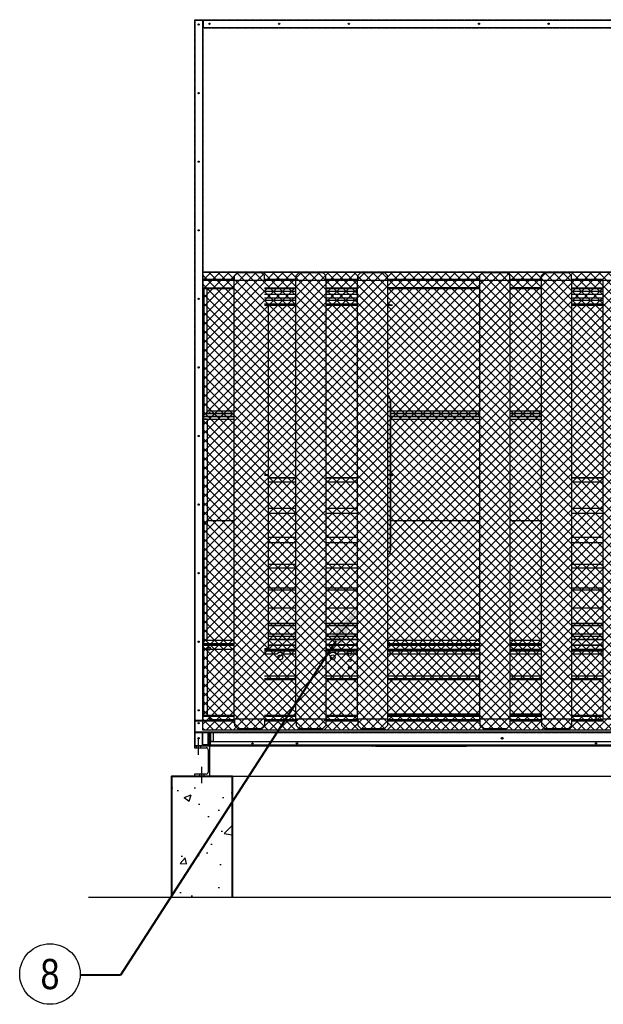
# Model space of a CAD drawing. Header units: millimetres. Extents: x -662642 to 33419, y -141169 to 23423.
# Drawn here: x 20866 to 23757, y 7827 to 12709 of the extents above; entities that cross this region are included whole.
import ezdxf
from ezdxf import colors
from ezdxf.entities.mleader import LeaderData, LeaderLine
from ezdxf.enums import TextEntityAlignment as Align
from ezdxf.math import Vec2, Vec3

# ---------------------------------------------------------------- set-up
doc = ezdxf.new("R2010")
doc.units = ezdxf.units.MM
for name, pattern in [('CENTER', [2, 1.25, -0.25, 0.25, -0.25]), ('CENTERX2', [4, 2.5, -0.5, 0.5, -0.5]), ('HIDDEN', [0.375, 0.25, -0.125]), ('HIDDENX2', [0.75, 0.5, -0.25])]:
    doc.linetypes.add(name, pattern=pattern)
for name, color, linetype in [('center', 1, 'CENTER'), ('HIDD', 2, 'HIDDENX2'), ('냉각탑_dim', 1, 'Continuous'), ('냉각탑_text', 3, 'Continuous'), ('냉각탑_기초', 23, 'Continuous')]:
    doc.layers.add(name, color=color, linetype=linetype)
doc.styles.get("Standard").update_dxf_attribs({"font": 'arial.ttf'})

# ---------------------------------------------------------------- blocks, each defined once
blk = doc.blocks.new('2')
at = {"lineweight": 20}
h = blk.add_hatch(dxfattribs=at)
h.set_pattern_fill('ANSI37', scale=10)
h.set_pattern_definition([(45, (-1559951.15, -423889.372), (-22.4506403, 22.4506403), []), (135, (-1559951.15, -423889.372), (-22.4506403, -22.4506403), [])])
h.paths.add_polyline_path([(25889.4, 9186.5), (25889.4, 11456.5), (21773.4, 11456.5), (21773.4, 9186.5)])
at = {"color": 7, "lineweight": 20}
for p, q in [((21733.4, 12706.8), (21733.4, 9262.2)), ((21928.9, 11415.1), (21775.1, 11415.1)), ((21775.1, 11379.9), (21928.9, 11379.9)), ((21929.9, 11420.5), (21775.4, 11420.5)), ((21775.4, 11376.5), (21928.9, 11376.5)), ((21775.4, 9263.9), (21775.4, 11376.5)), ((21929.9, 11418.5), (21776.8, 11418.5)), ((22235.4, 11420.5), (22077.9, 11420.5)), ((22235.4, 11418.5), (22077.9, 11418.5)), ((22234.4, 11415.1), (22078.9, 11415.1)), ((22078.9, 11379.9), (22234.4, 11379.9)), ((22078.9, 11376.5), (22234.4, 11376.5)), ((22540.9, 11420.5), (22383.4, 11420.5)), ((22540.9, 11418.5), (22383.4, 11418.5)), ((22539.9, 11415.1), (22384.4, 11415.1)), ((22384.4, 11379.9), (22539.9, 11379.9)), ((22384.4, 11376.5), (22539.9, 11376.5)), ((23146.4, 11420.5), (22688.9, 11420.5)), ((23145.4, 11415.1), (22689.9, 11415.1)), ((22689.9, 11379.9), (23145.4, 11379.9)), ((22689.9, 11376.5), (23145.4, 11376.5)), ((23451.9, 11420.5), (23294.4, 11420.5)), ((23450.9, 11415.1), (23295.4, 11415.1)), ((23295.4, 11379.9), (23450.9, 11379.9)), ((23295.4, 11376.5), (23450.9, 11376.5)), ((23757.4, 11420.5), (23599.9, 11420.5)), ((23756.4, 11415.1), (23600.9, 11415.1)), ((23600.9, 11379.9), (23756.4, 11379.9)), ((23600.9, 11376.5), (23756.4, 11376.5)), ((21731.4, 10958.2), (21731.4, 9262.2)), ((22078.9, 9585.1), (22234.4, 9585.1)), ((22078.9, 9579.9), (22234.4, 9579.9)), ((22384.4, 9585.1), (22539.9, 9585.1)), ((22384.4, 9579.9), (22539.9, 9579.9)), ((22689.9, 9585.1), (23145.4, 9585.1)), ((22689.9, 9579.9), (23145.4, 9579.9)), ((23295.4, 9585.1), (23450.9, 9585.1)), ((23295.4, 9579.9), (23450.9, 9579.9)), ((23600.9, 9585.1), (23756.4, 9585.1)), ((23600.9, 9579.9), (23756.4, 9579.9)), ((22513.7, 9565.1), (22539.9, 9565.1)), ((22689.9, 9565.1), (23145.4, 9565.1)), ((23295.4, 9565.1), (23450.9, 9565.1)), ((23600.9, 9565.1), (23756.4, 9565.1)), ((22078.9, 9455.1), (22234.4, 9455.1)), ((22234.4, 9440.3), (22078.9, 9440.3)), ((22234.4, 9435.1), (22078.9, 9435.1)), ((22384.4, 9455.1), (22539.9, 9455.1)), ((22539.9, 9440.3), (22384.4, 9440.3)), ((22539.9, 9435.1), (22384.4, 9435.1)), ((22689.9, 9455.1), (23145.4, 9455.1)), ((23145.4, 9440.3), (22689.9, 9440.3)), ((23145.4, 9435.1), (22689.9, 9435.1)), ((23295.4, 9455.1), (23450.9, 9455.1)), ((23450.9, 9440.3), (23295.4, 9440.3)), ((23450.9, 9435.1), (23295.4, 9435.1)), ((23600.9, 9455.1), (23756.4, 9455.1)), ((23756.4, 9440.3), (23600.9, 9440.3)), ((23756.4, 9435.1), (23600.9, 9435.1)), ((21778.4, 9260.1), (21928.9, 9260.1)), ((21799.2, 9258.5), (21928.9, 9258.5)), ((21928.9, 9253.3), (21809, 9253.3)), ((21809, 9238.5), (21929.9, 9238.5)), ((22077.9, 9238.5), (22235.4, 9238.5)), ((22078.9, 9260.1), (22234.4, 9260.1)), ((22078.9, 9258.5), (22234.4, 9258.5)), ((22234.4, 9258.5), (22078.9, 9258.5)), ((22234.4, 9253.3), (22078.9, 9253.3)), ((22383.4, 9238.5), (22540.9, 9238.5)), ((22384.4, 9260.1), (22539.9, 9260.1)), ((22384.4, 9258.5), (22539.9, 9258.5)), ((22539.9, 9258.5), (22384.4, 9258.5)), ((22539.9, 9253.3), (22384.4, 9253.3)), ((22688.9, 9238.5), (23146.4, 9238.5)), ((22689.9, 9260.1), (23145.4, 9260.1)), ((22689.9, 9258.5), (23145.4, 9258.5)), ((23145.4, 9258.5), (22689.9, 9258.5)), ((23145.4, 9253.3), (22689.9, 9253.3)), ((23294.4, 9238.5), (23451.9, 9238.5)), ((23295.4, 9260.1), (23450.9, 9260.1)), ((23295.4, 9258.5), (23450.9, 9258.5)), ((23450.9, 9258.5), (23295.4, 9258.5)), ((23450.9, 9253.3), (23295.4, 9253.3)), ((23599.9, 9238.5), (23757.4, 9238.5)), ((23600.9, 9260.1), (23756.4, 9260.1)), ((23756.4, 9258.5), (23600.9, 9258.5)), ((23756.4, 9253.3), (23600.9, 9253.3)), ((25853.8, 9128.5), (21809, 9128.5)), ((21809, 9113.7), (25853.8, 9113.7)), ((21809, 9108.5), (25853.8, 9108.5))]:
    blk.add_line(p, q, dxfattribs=at)
at = {"lineweight": 20}
for p, q in [((21773.4, 11456.5), (25889.4, 11456.5)), ((21773.4, 9186.5), (21773.4, 11456.5)), ((21929.9, 11440.5), (21944.9, 11455.5)), ((21929.9, 11415.5), (21929.9, 11440.5)), ((21944.9, 11455.5), (22062.9, 11455.5)), ((22077.9, 11440.5), (22062.9, 11455.5)), ((22077.9, 11415.5), (22077.9, 11440.5)), ((22235.4, 11440.5), (22250.4, 11455.5)), ((22235.4, 11415.5), (22235.4, 11440.5)), ((22250.4, 11455.5), (22368.4, 11455.5)), ((22383.4, 11440.5), (22368.4, 11455.5)), ((22383.4, 11415.5), (22383.4, 11440.5)), ((22540.9, 11440.5), (22555.9, 11455.5)), ((22540.9, 11415.5), (22540.9, 11440.5)), ((22555.9, 11455.5), (22673.9, 11455.5)), ((22688.9, 11440.5), (22673.9, 11455.5)), ((22688.9, 11415.5), (22688.9, 11440.5)), ((23146.4, 11440.5), (23161.4, 11455.5)), ((23146.4, 11415.5), (23146.4, 11440.5)), ((23161.4, 11455.5), (23279.4, 11455.5)), ((23294.4, 11440.5), (23279.4, 11455.5)), ((23294.4, 11415.5), (23294.4, 11440.5)), ((23451.9, 11440.5), (23466.9, 11455.5)), ((23451.9, 11415.5), (23451.9, 11440.5)), ((23466.9, 11455.5), (23584.9, 11455.5)), ((23599.9, 11440.5), (23584.9, 11455.5)), ((23599.9, 11415.5), (23599.9, 11440.5)), ((21928.9, 9242.5), (21928.9, 11415.5)), ((22078.9, 11415.5), (21928.9, 11415.5)), ((22234.4, 9242.5), (22234.4, 11415.5)), ((22384.4, 11415.5), (22234.4, 11415.5)), ((22384.4, 9242.5), (22384.4, 11415.5)), ((22539.9, 9242.5), (22539.9, 11415.5)), ((22689.9, 11415.5), (22539.9, 11415.5)), ((22689.9, 9242.5), (22689.9, 11415.5)), ((23145.4, 9242.5), (23145.4, 11415.5)), ((23295.4, 11415.5), (23145.4, 11415.5)), ((23295.4, 9242.5), (23295.4, 11415.5)), ((23450.9, 9242.5), (23450.9, 11415.5)), ((23600.9, 11415.5), (23450.9, 11415.5)), ((23600.9, 9242.5), (23600.9, 11415.5)), ((23756.4, 9242.5), (23756.4, 11415.5)), ((23906.4, 11415.5), (23756.4, 11415.5)), ((21731.4, 9257.4), (21731.4, 9108.5)), ((21928.9, 9242.5), (22078.9, 9242.5)), ((21929.9, 9242.5), (21929.9, 9209.5)), ((22077.9, 9242.5), (22077.9, 9209.5)), ((22234.4, 9242.5), (22384.4, 9242.5)), ((22235.4, 9242.5), (22235.4, 9209.5)), ((22383.4, 9242.5), (22383.4, 9209.5)), ((22539.9, 9242.5), (22689.9, 9242.5)), ((22540.9, 9242.5), (22540.9, 9209.5)), ((22688.9, 9242.5), (22688.9, 9209.5)), ((23145.4, 9242.5), (23295.4, 9242.5)), ((23146.4, 9242.5), (23146.4, 9209.5)), ((23294.4, 9242.5), (23294.4, 9209.5)), ((23450.9, 9242.5), (23600.9, 9242.5)), ((23451.9, 9242.5), (23451.9, 9209.5)), ((23599.9, 9242.5), (23599.9, 9209.5)), ((23756.4, 9242.5), (23906.4, 9242.5)), ((25889.4, 9186.5), (21773.4, 9186.5)), ((21929.9, 9209.5), (21944.9, 9194.5)), ((21944.9, 9194.5), (22062.9, 9194.5)), ((22077.9, 9209.5), (22062.9, 9194.5)), ((22235.4, 9209.5), (22250.4, 9194.5)), ((22250.4, 9194.5), (22368.4, 9194.5)), ((22383.4, 9209.5), (22368.4, 9194.5)), ((22540.9, 9209.5), (22555.9, 9194.5)), ((22555.9, 9194.5), (22673.9, 9194.5)), ((22688.9, 9209.5), (22673.9, 9194.5)), ((23146.4, 9209.5), (23161.4, 9194.5)), ((23161.4, 9194.5), (23279.4, 9194.5)), ((23294.4, 9209.5), (23279.4, 9194.5)), ((23451.9, 9209.5), (23466.9, 9194.5)), ((23466.9, 9194.5), (23584.9, 9194.5)), ((23599.9, 9209.5), (23584.9, 9194.5)), ((21804.4, 9108.5), (21731.4, 9108.5)), ((21741.4, 9098.5), (21741.4, 9108.5)), ((21763.4, 9098.5), (21763.4, 9108.5)), ((21757.9, 8958.5), (21757.9, 8968.5)), ((21779.9, 8958.5), (21779.9, 8968.5)), ((21806.4, 8958.5), (25856.4, 8958.5))]:
    blk.add_line(p, q, dxfattribs=at)
at = {"color": 7, "lineweight": 20, "ltscale": 0.001131}
for p, q in [((21775.1, 11417.8), (21775.1, 11415.1)), ((21774.7, 9262.2), (21773.4, 9262.2))]:
    blk.add_line(p, q, dxfattribs=at)
at = {"color": 7, "lineweight": 20, "ltscale": 0.014667}
blk.add_line((21775.1, 11379.9), (21775.1, 11415.1), dxfattribs=at)
at = {"color": 7, "lineweight": 20, "ltscale": 0.001417}
for p, q in [((21775.1, 11379.9), (21775.1, 11376.5)), ((21775.4, 10208.6), (21778.8, 10208.6)), ((21775.4, 9632.9), (21778.8, 9632.9)), ((21778.8, 9584.5), (21775.4, 9584.5)), ((21777.1, 9610.9), (21777.1, 9614.3)), ((21777.1, 9608.5), (21777.1, 9605.1))]:
    blk.add_line(p, q, dxfattribs=at)
at = {"color": 7, "lineweight": 20, "ltscale": 0.000133398}
blk.add_line((21778.8, 11376.2), (21778.8, 11376.5), dxfattribs=at)
at = {"color": 7, "lineweight": 20, "ltscale": 0.000208374}
blk.add_line((21778.8, 11375.7), (21778.8, 11376.2), dxfattribs=at)
at = {"color": 7, "lineweight": 20, "ltscale": 0.258309}
for p, q in [((21778.8, 11375.7), (21778.8, 10755.8)), ((21795.4, 10755.8), (21795.4, 11375.7))]:
    blk.add_line(p, q, dxfattribs=at)
at = {"color": 7, "lineweight": 20, "ltscale": 0.006917}
for p, q in [((21795.4, 11375.7), (21778.8, 11375.7)), ((21778.8, 10755.8), (21795.4, 10755.8)), ((21795.4, 10728.1), (21778.8, 10728.1)), ((21795.4, 10726.8), (21778.8, 10726.8)), ((21795.4, 10210.3), (21778.8, 10210.3)), ((21795.4, 10208.1), (21778.8, 10208.1)), ((21777.1, 9630.9), (21777.1, 9614.3)), ((21778.8, 9632.9), (21795.4, 9632.9)), ((21795.4, 9584.5), (21778.8, 9584.5))]:
    blk.add_line(p, q, dxfattribs=at)
at = {"color": 7, "lineweight": 20, "ltscale": 0.000341772}
blk.add_line((21795.4, 11375.7), (21795.4, 11376.5), dxfattribs=at)
at = {"color": 0, "lineweight": 20}
for p, q in [((22234.4, 11361.4), (22078.9, 11361.4)), ((22078.9, 11347.4), (22234.4, 11347.4)), ((22234.4, 11328.2), (22078.9, 11328.2)), ((22539.9, 11361.4), (22384.4, 11361.4)), ((22384.4, 11347.4), (22539.9, 11347.4)), ((22539.9, 11328.2), (22384.4, 11328.2)), ((23756.4, 11361.4), (23600.9, 11361.4)), ((23600.9, 11347.4), (23756.4, 11347.4)), ((23756.4, 11328.2), (23600.9, 11328.2)), ((22078.9, 11318.6), (22234.4, 11318.6)), ((22384.4, 11318.6), (22539.9, 11318.6)), ((23600.9, 11318.6), (23756.4, 11318.6))]:
    blk.add_line(p, q, dxfattribs=at)
at = {"color": 7, "lineweight": 20, "ltscale": 0.2695}
for p, q in [((22234.4, 11297.9), (22078.9, 11297.9)), ((22234.4, 11295.9), (22078.9, 11295.9)), ((22539.9, 11297.9), (22384.4, 11297.9)), ((22539.9, 11295.9), (22384.4, 11295.9)), ((22698.5, 11297.9), (22689.9, 11297.9)), ((22698.5, 11295.9), (22689.9, 11295.9)), ((23756.4, 11297.9), (23600.9, 11297.9)), ((23756.4, 11295.9), (23600.9, 11295.9))]:
    blk.add_line(p, q, dxfattribs=at)
at = {"color": 7, "lineweight": 20, "ltscale": 0.251167}
for p, q in [((22078.9, 11295.9), (22234.4, 11295.9)), ((22078.9, 11293.9), (22234.4, 11293.9)), ((22384.4, 11295.9), (22539.9, 11295.9)), ((22384.4, 11293.9), (22539.9, 11293.9)), ((23600.9, 11295.9), (23756.4, 11295.9)), ((23600.9, 11293.9), (23756.4, 11293.9))]:
    blk.add_line(p, q, dxfattribs=at)
at = {"color": 7, "lineweight": 20, "ltscale": 0.0155}
for p, q in [((22098.1, 11293.9), (22078.9, 11293.9)), ((22689.9, 11295.5), (22710.5, 11295.5)), ((22689.9, 11293.9), (22710.5, 11293.9)), ((22078.9, 10454.3), (22098.1, 10454.3)), ((22078.9, 10450.1), (22098.1, 10450.1)), ((22689.9, 10454.3), (22710.5, 10454.3)), ((22689.9, 10452.7), (22710.5, 10452.7)), ((22710.5, 10452.1), (22689.9, 10452.1)), ((22710.5, 10450.5), (22689.9, 10450.5)), ((22078.9, 9589.5), (22098.1, 9589.5)), ((22098.1, 9589.2), (22078.9, 9589.2)), ((22078.9, 9588.7), (22098.1, 9588.7)), ((22078.9, 9587.1), (22098.1, 9587.1))]:
    blk.add_line(p, q, dxfattribs=at)
at = {"color": 7, "lineweight": 20, "ltscale": 0.349833}
blk.add_line((22098.1, 10454.3), (22098.1, 11293.9), dxfattribs=at)
at = {"color": 7, "lineweight": 20, "ltscale": 0.2225}
for p, q in [((22098.1, 11292.5), (22234.4, 11292.5)), ((22384.4, 11292.5), (22539.9, 11292.5)), ((23600.9, 11292.5), (23756.4, 11292.5)), ((22098.1, 10438.2), (22234.4, 10438.2)), ((22098.1, 10437.6), (22234.4, 10437.6)), ((22098.1, 10417.3), (22234.4, 10417.3)), ((22098.1, 10417), (22234.4, 10417)), ((22384.4, 10438.2), (22539.9, 10438.2)), ((22384.4, 10437.6), (22539.9, 10437.6)), ((22384.4, 10417.3), (22539.9, 10417.3)), ((22384.4, 10417), (22539.9, 10417)), ((23600.9, 10438.2), (23756.4, 10438.2)), ((23600.9, 10437.6), (23756.4, 10437.6)), ((23600.9, 10417.3), (23756.4, 10417.3)), ((23600.9, 10417), (23756.4, 10417)), ((22098.1, 10286.6), (22234.4, 10286.6)), ((22098.1, 10286), (22234.4, 10286)), ((22098.1, 10262.7), (22234.4, 10262.7)), ((22098.1, 10262.4), (22234.4, 10262.4)), ((22384.4, 10286.6), (22539.9, 10286.6)), ((22384.4, 10286), (22539.9, 10286)), ((22384.4, 10262.7), (22539.9, 10262.7)), ((22384.4, 10262.4), (22539.9, 10262.4)), ((23600.9, 10286.6), (23756.4, 10286.6)), ((23600.9, 10286), (23756.4, 10286)), ((23600.9, 10262.7), (23756.4, 10262.7)), ((23600.9, 10262.4), (23756.4, 10262.4)), ((22098.1, 10142.8), (22234.4, 10142.8)), ((22098.1, 10142.2), (22234.4, 10142.2)), ((22098.1, 10117.1), (22234.4, 10117.1)), ((22098.1, 10116.8), (22234.4, 10116.8)), ((22384.4, 10142.8), (22539.9, 10142.8)), ((22384.4, 10142.2), (22539.9, 10142.2)), ((22384.4, 10117.1), (22539.9, 10117.1)), ((22384.4, 10116.8), (22539.9, 10116.8)), ((23600.9, 10142.8), (23756.4, 10142.8)), ((23600.9, 10142.2), (23756.4, 10142.2)), ((23600.9, 10117.1), (23756.4, 10117.1)), ((23600.9, 10116.8), (23756.4, 10116.8)), ((22098.1, 10009.4), (22234.4, 10009.4)), ((22098.1, 10008.9), (22234.4, 10008.9)), ((22384.4, 10009.4), (22539.9, 10009.4)), ((22384.4, 10008.9), (22539.9, 10008.9)), ((23600.9, 10009.4), (23756.4, 10009.4)), ((23600.9, 10008.9), (23756.4, 10008.9)), ((22098.1, 9990.7), (22234.4, 9990.7)), ((22098.1, 9990.5), (22234.4, 9990.5)), ((22384.4, 9990.7), (22539.9, 9990.7)), ((22384.4, 9990.5), (22539.9, 9990.5)), ((23600.9, 9990.7), (23756.4, 9990.7)), ((23600.9, 9990.5), (23756.4, 9990.5)), ((22098.1, 9891.4), (22234.4, 9891.4)), ((22098.1, 9891), (22234.4, 9891)), ((22098.1, 9882.1), (22234.4, 9882.1)), ((22098.1, 9881.9), (22234.4, 9881.9)), ((22384.4, 9891.4), (22539.9, 9891.4)), ((22384.4, 9891), (22539.9, 9891)), ((22384.4, 9882.1), (22539.9, 9882.1)), ((22384.4, 9881.9), (22539.9, 9881.9)), ((23600.9, 9891.4), (23756.4, 9891.4)), ((23600.9, 9891), (23756.4, 9891)), ((23600.9, 9882.1), (23756.4, 9882.1)), ((23600.9, 9881.9), (23756.4, 9881.9)), ((22098.1, 9792.4), (22234.4, 9792.4)), ((22098.1, 9792), (22234.4, 9792)), ((22384.4, 9792.4), (22539.9, 9792.4)), ((22384.4, 9792), (22539.9, 9792)), ((23600.9, 9792.4), (23756.4, 9792.4)), ((23600.9, 9792), (23756.4, 9792)), ((22098.1, 9715.8), (22234.4, 9715.8)), ((22098.1, 9715.6), (22234.4, 9715.6)), ((22384.4, 9715.8), (22539.9, 9715.8)), ((22384.4, 9715.6), (22539.9, 9715.6)), ((23600.9, 9715.8), (23756.4, 9715.8)), ((23600.9, 9715.6), (23756.4, 9715.6)), ((22098.1, 9705.7), (22234.4, 9705.7)), ((22098.1, 9705.6), (22234.4, 9705.6)), ((22384.4, 9705.7), (22539.9, 9705.7)), ((22384.4, 9705.6), (22539.9, 9705.6)), ((23600.9, 9705.7), (23756.4, 9705.7)), ((23600.9, 9705.6), (23756.4, 9705.6)), ((22098.1, 9663.1), (22234.4, 9663.1)), ((22098.1, 9663), (22234.4, 9663)), ((22098.1, 9652.2), (22234.4, 9652.2)), ((22098.1, 9652.1), (22234.4, 9652.1)), ((22098.1, 9636.5), (22234.4, 9636.5)), ((22098.1, 9636.4), (22234.4, 9636.4)), ((22098.1, 9635), (22234.4, 9635)), ((22384.4, 9663.1), (22539.9, 9663.1)), ((22384.4, 9663), (22539.9, 9663)), ((22384.4, 9652.2), (22539.9, 9652.2)), ((22384.4, 9652.1), (22539.9, 9652.1)), ((22384.4, 9636.5), (22539.9, 9636.5)), ((22384.4, 9636.4), (22539.9, 9636.4)), ((22384.4, 9635), (22539.9, 9635)), ((23600.9, 9663.1), (23756.4, 9663.1)), ((23600.9, 9663), (23756.4, 9663)), ((23600.9, 9652.2), (23756.4, 9652.2)), ((23600.9, 9652.1), (23756.4, 9652.1)), ((23600.9, 9636.5), (23756.4, 9636.5)), ((23600.9, 9636.4), (23756.4, 9636.4)), ((23600.9, 9635), (23756.4, 9635)), ((22098.1, 9608.4), (22234.4, 9608.4)), ((22234.4, 9605.1), (22098.1, 9605.1)), ((22539.9, 9608.4), (22384.4, 9608.4)), ((22384.4, 9608.4), (22539.9, 9608.4)), ((22539.9, 9605.1), (22384.4, 9605.1)), ((23600.9, 9608.4), (23756.4, 9608.4)), ((23756.4, 9605.1), (23600.9, 9605.1))]:
    blk.add_line(p, q, dxfattribs=at)
at = {"color": 7, "lineweight": 20, "ltscale": 0.008333}
for p, q in [((22698.5, 11295.9), (22689.9, 11295.9)), ((21731.4, 9108.5), (21731.4, 9098.5))]:
    blk.add_line(p, q, dxfattribs=at)
at = {"color": 7, "lineweight": 20, "ltscale": 0.000833333}
for p, q in [((22698.5, 11297.9), (22698.5, 11295.9)), ((21775.4, 10728.1), (21777.4, 10728.1)), ((21775.4, 9632.9), (21777.4, 9632.9)), ((21777.4, 9632.9), (21777.4, 9630.9)), ((21778.8, 9630.9), (21778.8, 9632.9)), ((21778.8, 9586.5), (21778.8, 9584.5)), ((22626.9, 9106.5), (22626.9, 9108.5)), ((23066.9, 9106.5), (23066.9, 9108.5))]:
    blk.add_line(p, q, dxfattribs=at)
at = {"color": 7, "lineweight": 20, "ltscale": 0.000666667}
for p, q in [((22710.5, 11295.5), (22710.5, 11293.9)), ((22710.5, 10452.7), (22710.5, 10454.3)), ((22710.5, 10452.1), (22710.5, 10450.5)), ((22710.5, 10449.1), (22710.5, 10447.5)), ((22098.1, 9588.7), (22098.1, 9587.1)), ((21778.4, 9258.5), (21778.4, 9260.1))]:
    blk.add_line(p, q, dxfattribs=at)
at = {"color": 7, "lineweight": 20, "ltscale": 0.020113}
blk.add_line((22690.5, 10796.6), (22690.5, 10844.9), dxfattribs=at)
at = {"color": 7, "lineweight": 20, "ltscale": 0.142602}
blk.add_line((22690.5, 10454.3), (22690.5, 10796.6), dxfattribs=at)
at = {"color": 7, "lineweight": 20, "ltscale": 0.018857}
for p, q in [((22703.3, 10820.2), (22703.3, 10775)), ((22703.3, 10080.8), (22703.3, 10126.1))]:
    blk.add_line(p, q, dxfattribs=at)
at = {"color": 7, "lineweight": 20, "ltscale": 0.152458}
blk.add_line((22703.3, 10454.3), (22703.3, 10820.2), dxfattribs=at)
at = {"color": 7, "lineweight": 20, "ltscale": 0.000708333}
for p, q in [((21775.4, 10742.4), (21777.1, 10742.4)), ((21775.4, 9613.8), (21777.1, 9613.8)), ((21775.4, 9612.9), (21777.1, 9612.9)), ((21777.1, 9606.5), (21775.4, 9606.5)), ((21777.1, 9605.6), (21775.4, 9605.6))]:
    blk.add_line(p, q, dxfattribs=at)
at = {"color": 7, "lineweight": 20, "ltscale": 0.104087}
for p, q in [((21928.9, 10755.5), (21777.1, 10755.5)), ((21928.9, 10754.2), (21777.1, 10754.2)), ((21928.9, 10741.5), (21777.1, 10741.5)), ((21928.9, 10740.3), (21777.1, 10740.3)), ((21777.1, 10728.3), (21928.9, 10728.3))]:
    blk.add_line(p, q, dxfattribs=at)
at = {"color": 7, "lineweight": 20, "ltscale": 0.000535656}
for p, q in [((21777.1, 10754.2), (21777.1, 10755.5)), ((21795.4, 10726.8), (21795.4, 10728.1))]:
    blk.add_line(p, q, dxfattribs=at)
at = {"color": 7, "lineweight": 20, "ltscale": 0.005298}
blk.add_line((21777.1, 10754.2), (21777.1, 10741.5), dxfattribs=at)
at = {"color": 7, "lineweight": 20, "ltscale": 0.000506051}
blk.add_line((21777.1, 10740.3), (21777.1, 10741.5), dxfattribs=at)
at = {"color": 7, "lineweight": 20, "ltscale": 0.004993}
blk.add_line((21777.1, 10740.3), (21777.1, 10728.3), dxfattribs=at)
at = {"color": 7, "lineweight": 20, "ltscale": 0.096462}
blk.add_line((21928.9, 10767.2), (21795.4, 10767.2), dxfattribs=at)
at = {"color": 7, "lineweight": 20, "ltscale": 0.133601}
blk.add_line((22703.3, 10775), (22703.3, 10454.3), dxfattribs=at)
at = {"color": 7, "lineweight": 20, "ltscale": 0.205257}
for p, q in [((23145.4, 10767.2), (22703.3, 10767.2)), ((23145.4, 10755.5), (22703.3, 10755.5)), ((23145.4, 10754.2), (22703.3, 10754.2)), ((23145.4, 10741.5), (22703.3, 10741.5)), ((23145.4, 10740.3), (22703.3, 10740.3)), ((23450.9, 10767.2), (23295.4, 10767.2)), ((23450.9, 10755.5), (23295.4, 10755.5)), ((23450.9, 10754.2), (23295.4, 10754.2)), ((23450.9, 10741.5), (23295.4, 10741.5)), ((23450.9, 10740.3), (23295.4, 10740.3)), ((22703.3, 10728.3), (23145.4, 10728.3)), ((23295.4, 10728.3), (23450.9, 10728.3)), ((23145.4, 10224.3), (22703.3, 10224.3)), ((23145.4, 10223.4), (22703.3, 10223.4)), ((23450.9, 10224.3), (23295.4, 10224.3)), ((23450.9, 10223.4), (23295.4, 10223.4))]:
    blk.add_line(p, q, dxfattribs=at)
at = {"color": 7, "lineweight": 20, "ltscale": 0.000102715}
for p, q in [((21777.4, 10728.1), (21777.4, 10728.3)), ((21778.8, 10728.3), (21778.8, 10728.1))]:
    blk.add_line(p, q, dxfattribs=at)
at = {"color": 7, "lineweight": 20, "ltscale": 0.215196}
for p, q in [((21778.8, 10210.3), (21778.8, 10726.8)), ((21795.4, 10726.8), (21795.4, 10210.3))]:
    blk.add_line(p, q, dxfattribs=at)
at = {"color": 7, "lineweight": 20, "ltscale": 0.358583}
blk.add_line((22098.1, 9589.5), (22098.1, 10450.1), dxfattribs=at)
at = {"color": 7, "lineweight": 20, "ltscale": 0.000250003}
blk.add_line((22690.5, 10452.1), (22690.5, 10452.7), dxfattribs=at)
at = {"color": 7, "lineweight": 20, "ltscale": 0.164299}
blk.add_line((22690.5, 10056.2), (22690.5, 10450.5), dxfattribs=at)
at = {"color": 7, "lineweight": 20, "ltscale": 0.00025}
for p, q in [((22703.3, 10452.7), (22703.3, 10452.1)), ((22703.3, 10452.1), (22703.3, 10452.7))]:
    blk.add_line(p, q, dxfattribs=at)
at = {"color": 7, "lineweight": 20, "ltscale": 0.154042}
blk.add_line((22703.3, 10450.5), (22703.3, 10080.8), dxfattribs=at)
at = {"color": 7, "lineweight": 20, "ltscale": 0.135185}
blk.add_line((22703.3, 10126.1), (22703.3, 10450.5), dxfattribs=at)
at = {"color": 7, "lineweight": 20, "ltscale": 0.003004}
for p, q in [((22710.5, 10449.1), (22703.3, 10449.1)), ((22710.5, 10447.5), (22703.3, 10447.5))]:
    blk.add_line(p, q, dxfattribs=at)
at = {"color": 7, "lineweight": 20, "ltscale": 0.000249486}
blk.add_line((22710.5, 10452.1), (22710.5, 10452.7), dxfattribs=at)
at = {"color": 7, "lineweight": 20, "ltscale": 0.000615509}
blk.add_line((21777.4, 10208.6), (21777.4, 10210.1), dxfattribs=at)
at = {"color": 7, "lineweight": 20, "ltscale": 0.000909688}
blk.add_line((21778.8, 10208.1), (21778.8, 10210.3), dxfattribs=at)
at = {"color": 7, "lineweight": 20, "ltscale": 0.000162643}
blk.add_line((21778.8, 10210.3), (21778.8, 10209.9), dxfattribs=at)
at = {"color": 7, "lineweight": 20, "ltscale": 0.000212316}
blk.add_line((21778.8, 10208.1), (21778.8, 10208.6), dxfattribs=at)
at = {"color": 7, "lineweight": 20, "ltscale": 0.239669}
for p, q in [((21778.8, 10208.1), (21778.8, 9632.9)), ((21795.4, 9632.9), (21795.4, 10208.1))]:
    blk.add_line(p, q, dxfattribs=at)
at = {"color": 7, "lineweight": 20, "ltscale": 0.063875}
for p, q in [((21928.9, 10224.3), (21795.4, 10224.3)), ((21928.9, 10223.4), (21795.4, 10223.4))]:
    blk.add_line(p, q, dxfattribs=at)
at = {"color": 7, "lineweight": 20, "ltscale": 0.083938}
for p, q in [((21928.9, 9630.9), (21777.1, 9630.9)), ((21928.9, 9614.3), (21777.1, 9614.3)), ((21928.9, 9610.9), (21777.1, 9610.9))]:
    blk.add_line(p, q, dxfattribs=at)
at = {"color": 7, "lineweight": 20, "ltscale": 0.23125}
for p, q in [((23145.4, 9630.9), (22689.9, 9630.9)), ((23450.9, 9630.9), (23295.4, 9630.9)), ((23145.4, 9614.3), (22689.9, 9614.3)), ((23145.4, 9610.9), (22689.9, 9610.9)), ((23145.4, 9608.5), (22689.9, 9608.5)), ((23145.4, 9605.1), (22689.9, 9605.1)), ((23450.9, 9614.3), (23295.4, 9614.3)), ((23450.9, 9610.9), (23295.4, 9610.9)), ((23450.9, 9608.5), (23295.4, 9608.5)), ((23450.9, 9605.1), (23295.4, 9605.1))]:
    blk.add_line(p, q, dxfattribs=at)
at = {"color": 7, "lineweight": 20, "ltscale": 0.000375}
for p, q in [((21775.4, 9613.8), (21775.4, 9612.9)), ((21775.4, 9605.6), (21775.4, 9606.5))]:
    blk.add_line(p, q, dxfattribs=at)
at = {"color": 7, "lineweight": 20, "ltscale": 0.000128159}
blk.add_line((21775.7, 9584.5), (21775.4, 9584.5), dxfattribs=at)
at = {"color": 7, "lineweight": 20, "ltscale": 0.000414934}
blk.add_line((21776.4, 9607.5), (21777.1, 9606.8), dxfattribs=at)
at = {"color": 7, "lineweight": 20, "ltscale": 0.083939}
for p, q in [((21928.9, 9608.5), (21777.1, 9608.5)), ((21928.9, 9605.1), (21777.1, 9605.1))]:
    blk.add_line(p, q, dxfattribs=at)
at = {"color": 7, "lineweight": 20, "ltscale": 0.00775}
blk.add_line((21777.1, 9586.5), (21777.1, 9605.1), dxfattribs=at)
at = {"color": 7, "lineweight": 20, "ltscale": 0.006792}
blk.add_line((21793.4, 9586.5), (21777.1, 9586.5), dxfattribs=at)
at = {"color": 7, "lineweight": 20, "ltscale": 0.001}
for p, q in [((21777.4, 9608.5), (21777.4, 9610.9)), ((21778.8, 9610.9), (21778.8, 9608.5)), ((21805.4, 9608.5), (21805.4, 9610.9))]:
    blk.add_line(p, q, dxfattribs=at)
at = {"color": 7, "lineweight": 20, "ltscale": 0.000833334}
blk.add_line((21777.4, 9584.5), (21777.4, 9586.5), dxfattribs=at)
at = {"color": 7, "lineweight": 20, "ltscale": 0.135166}
blk.add_line((21778.8, 9260.1), (21778.8, 9584.5), dxfattribs=at)
at = {"color": 7, "lineweight": 20, "ltscale": 0.134725}
blk.add_line((21795.4, 9584.5), (21795.4, 9261.2), dxfattribs=at)
at = {"color": 7, "lineweight": 20, "ltscale": 0.072146}
blk.add_line((21928.9, 9610.5), (21805.4, 9610.5), dxfattribs=at)
at = {"color": 7, "lineweight": 20, "ltscale": 0.111667}
for p, q in [((21928.9, 9586.5), (21813.4, 9586.5)), ((22081.4, 9586.5), (22078.9, 9586.5)), ((22234.4, 9586.5), (22101.4, 9586.5)), ((22539.9, 9586.5), (22389.4, 9586.5)), ((23145.4, 9586.5), (22689.9, 9586.5)), ((23450.9, 9586.5), (23295.4, 9586.5)), ((23756.4, 9586.5), (23600.9, 9586.5))]:
    blk.add_line(p, q, dxfattribs=at)
at = {"color": 7, "lineweight": 20, "ltscale": 0.007669}
blk.add_line((22098.1, 9608.4), (22098.1, 9590), dxfattribs=at)
at = {"color": 7, "lineweight": 20, "ltscale": 0.00033324}
blk.add_line((22098.1, 9590), (22098.1, 9589.2), dxfattribs=at)
at = {"color": 7, "lineweight": 20, "ltscale": 0.109501}
blk.add_line((23145.4, 9610.5), (22689.9, 9610.5), dxfattribs=at)
at = {"color": 7, "lineweight": 20, "ltscale": 0.111332}
blk.add_line((23450.9, 9610.5), (23295.4, 9610.5), dxfattribs=at)
at = {"color": 7, "lineweight": 20, "ltscale": 0.023491}
for p, q in [((22084.7, 9565.1), (22141, 9565.1)), ((22432.8, 9565.1), (22489.2, 9565.1))]:
    blk.add_line(p, q, dxfattribs=at)
at = {"color": 7, "lineweight": 20, "ltscale": 0.040938}
for p, q in [((22172.8, 9565.1), (22234.4, 9565.1)), ((22384.4, 9565.1), (22401, 9565.1))]:
    blk.add_line(p, q, dxfattribs=at)
at = {"color": 7, "lineweight": 20, "ltscale": 1.02319e-05}
blk.add_line((23052, 9435.1), (23052, 9435.1), dxfattribs=at)
at = {"color": 7, "lineweight": 20, "ltscale": 1.03489e-05}
blk.add_line((23062.2, 9435.1), (23062.2, 9435.1), dxfattribs=at)
at = {"color": 7, "lineweight": 20, "ltscale": 0.000958273}
blk.add_line((21773.4, 9258.5), (21773.4, 9260.8), dxfattribs=at)
at = {"color": 7, "lineweight": 20, "ltscale": 0.026917}
for p, q in [((21773.4, 9258.5), (21799.2, 9258.5)), ((21799.2, 9255.3), (21773.4, 9255.3)), ((21734.6, 9108.5), (21799.2, 9108.5)), ((21799.2, 9111.7), (21771.4, 9111.7))]:
    blk.add_line(p, q, dxfattribs=at)
at = {"color": 7, "lineweight": 20, "ltscale": 0.000749999}
for p, q in [((21773.4, 9253.5), (21773.4, 9255.3)), ((21775.4, 9253.5), (21775.4, 9255.3)), ((21778.8, 9253.5), (21778.8, 9255.3))]:
    blk.add_line(p, q, dxfattribs=at)
at = {"color": 7, "lineweight": 20, "ltscale": 0.02775}
for p, q in [((21799.2, 9253.5), (21773.4, 9253.5)), ((21771.4, 9113.5), (21799.2, 9113.5))]:
    blk.add_line(p, q, dxfattribs=at)
at = {"color": 7, "lineweight": 20, "ltscale": 0.000414935}
blk.add_line((21774.4, 9261.5), (21773.7, 9262.2), dxfattribs=at)
at = {"color": 7, "lineweight": 20, "ltscale": 0.00225}
blk.add_line((21775.4, 9258.5), (21775.4, 9263.9), dxfattribs=at)
at = {"color": 7, "lineweight": 20, "ltscale": 9.12608e-06}
blk.add_line((21775.4, 9263.9), (21775.4, 9263.9), dxfattribs=at)
at = {"color": 7, "lineweight": 20, "ltscale": 0.001532}
for p, q in [((21802.9, 9255.3), (21799.2, 9255.3)), ((21802.9, 9111.7), (21799.2, 9111.7))]:
    blk.add_line(p, q, dxfattribs=at)
at = {"color": 7, "lineweight": 20, "ltscale": 0.00075}
for p, q in [((21799.2, 9253.5), (21799.2, 9255.3)), ((21806.4, 9253.5), (21806.4, 9255.3)), ((21799.2, 9113.5), (21799.2, 9111.7)), ((21806.4, 9113.5), (21806.4, 9111.7))]:
    blk.add_line(p, q, dxfattribs=at)
at = {"color": 7, "lineweight": 20, "ltscale": 0.000699693}
blk.add_line((21803.5, 9256.3), (21802.1, 9255.3), dxfattribs=at)
at = {"color": 7, "lineweight": 20, "ltscale": 1.30533e-05}
blk.add_line((21804.4, 9253.4), (21804.4, 9253.3), dxfattribs=at)
at = {"color": 7, "lineweight": 20, "ltscale": 0.058167}
for p, q in [((21804.4, 9250.5), (21804.4, 9253.3)), ((21804.4, 9113.7), (21804.4, 9173.5))]:
    blk.add_line(p, q, dxfattribs=at)
at = {"color": 7, "lineweight": 20, "ltscale": 0.001083}
for p, q in [((21806.4, 9255.3), (21809, 9255.3)), ((21806.4, 9253.5), (21809, 9253.5)), ((21806.4, 9113.5), (21809, 9113.5)), ((21806.4, 9111.7), (21809, 9111.7))]:
    blk.add_line(p, q, dxfattribs=at)
at = {"color": 7, "lineweight": 20, "ltscale": 0.007583}
for p, q in [((21806.4, 9253.5), (21806.4, 9235.3)), ((21806.4, 9131.7), (21806.4, 9113.5))]:
    blk.add_line(p, q, dxfattribs=at)
at = {"color": 7, "lineweight": 20, "ltscale": 0.002167}
for p, q in [((21811.6, 9235.3), (21806.4, 9235.3)), ((21809, 9258.5), (21809, 9253.3)), ((21811.6, 9131.7), (21806.4, 9131.7)), ((21809, 9108.5), (21809, 9113.7))]:
    blk.add_line(p, q, dxfattribs=at)
at = {"color": 7, "lineweight": 20, "ltscale": 0.000167165}
blk.add_line((21806.4, 9235.3), (21806.8, 9235.3), dxfattribs=at)
at = {"color": 7, "lineweight": 20, "ltscale": 0.006167}
for p, q in [((21809, 9253.3), (21809, 9238.5)), ((21826.4, 9235.3), (21811.6, 9235.3)), ((21811.6, 9131.7), (21826.4, 9131.7)), ((21809, 9128.5), (21809, 9113.7))]:
    blk.add_line(p, q, dxfattribs=at)
at = {"color": 7, "lineweight": 20, "ltscale": 0.001333}
for p, q in [((21809.6, 9235.3), (21809.6, 9238.5)), ((21811.6, 9238.5), (21811.6, 9235.3)), ((21806.4, 9131.7), (21809.6, 9131.7)), ((21809.6, 9128.5), (21809.6, 9131.7)), ((21811.6, 9131.7), (21811.6, 9128.5))]:
    blk.add_line(p, q, dxfattribs=at)
at = {"color": 1, "linetype": 'CENTERX2', "lineweight": 20, "ltscale": 50}
for p, q in [((21752.4, 9063.5), (21752.4, 9143.5)), ((21768.9, 8923.5), (21768.9, 9003.5))]:
    blk.add_line(p, q, dxfattribs=at)
at = {"color": 7, "lineweight": 20, "ltscale": 0.058333}
blk.add_line((21799.2, 9113.5), (21799.2, 9173.5), dxfattribs=at)
at = {"color": 7, "lineweight": 20, "ltscale": 0.000834114}
blk.add_line((21804.4, 9130.5), (21806.4, 9130.5), dxfattribs=at)
at = {"color": 7, "lineweight": 20, "ltscale": 0.043167}
for p, q in [((21806.4, 9173.5), (21806.4, 9131.7)), ((21811.6, 9173.5), (21811.6, 9131.7)), ((21826.4, 9131.7), (21826.4, 9173.5))]:
    blk.add_line(p, q, dxfattribs=at)
at = {"color": 7, "lineweight": 20, "ltscale": 0.125}
for p, q in [((21806.4, 9108.5), (21731.4, 9108.5)), ((21731.4, 8958.5), (21806.4, 8958.5))]:
    blk.add_line(p, q, dxfattribs=at)
at = {"color": 7, "lineweight": 20, "ltscale": 0.05125}
for p, q in [((21731.4, 9098.5), (21789.9, 9098.5)), ((21789.9, 8968.5), (21731.4, 8968.5))]:
    blk.add_line(p, q, dxfattribs=at)
at = {"color": 7, "lineweight": 20, "ltscale": 0.280701}
for p, q in [((21732.8, 9108.5), (21768, 9108.5)), ((21768, 9108.5), (21775.4, 9108.5)), ((21973.4, 9108.5), (21775.4, 9108.5)), ((21809.6, 9108.5), (25549.2, 9108.5)), ((25285.4, 9108.5), (21973.4, 9108.5))]:
    blk.add_line(p, q, dxfattribs=at)
at = {"color": 7, "lineweight": 20, "ltscale": 5.84498e-05}
blk.add_line((21733.4, 9108.7), (21733.4, 9108.5), dxfattribs=at)
at = {"color": 7, "lineweight": 20, "ltscale": 0.000499186}
blk.add_line((21734.6, 9108.5), (21733.4, 9108.5), dxfattribs=at)
at = {"color": 7, "lineweight": 20, "ltscale": 0.027746}
blk.add_line((21799.2, 9113.5), (21771.4, 9113.5), dxfattribs=at)
at = {"color": 7, "lineweight": 20, "ltscale": 0.0006674}
blk.add_line((21773.4, 9111.9), (21773.4, 9113.5), dxfattribs=at)
at = {"color": 7, "lineweight": 20, "ltscale": 2.54818e-05}
blk.add_line((21773.4, 9111.9), (21773.4, 9111.9), dxfattribs=at)
at = {"color": 7, "lineweight": 20, "ltscale": 0.00074927}
blk.add_line((21775.4, 9113.5), (21775.4, 9111.7), dxfattribs=at)
at = {"color": 7, "lineweight": 20, "ltscale": 0.000666668}
blk.add_line((21777.1, 9113.5), (21777.1, 9111.9), dxfattribs=at)
at = {"color": 7, "lineweight": 20, "ltscale": 8.33333e-05}
blk.add_line((21777.1, 9111.7), (21777.1, 9111.9), dxfattribs=at)
at = {"color": 7, "lineweight": 20, "ltscale": 0.009208}
blk.add_line((21777.1, 9111.9), (21799.2, 9111.9), dxfattribs=at)
at = {"color": 7, "lineweight": 20, "ltscale": 0.004083}
blk.add_line((21799.2, 9108.5), (21809, 9108.5), dxfattribs=at)
at = {"color": 7, "lineweight": 20, "ltscale": 0.091667}
blk.add_line((21799.9, 9088.5), (21799.9, 8978.5), dxfattribs=at)
at = {"color": 7, "lineweight": 20, "ltscale": 0.000699695}
blk.add_line((21803.5, 9110.8), (21802.1, 9111.7), dxfattribs=at)
at = {"color": 7, "lineweight": 20, "ltscale": 0.000967382}
blk.add_line((21804.1, 9111.9), (21806.4, 9111.9), dxfattribs=at)
at = {"lineweight": 20, "ltscale": 25}
blk.add_line((21806.4, 9108.5), (21806.4, 8958.5), dxfattribs=at)
at = {"color": 7, "lineweight": 20, "ltscale": 2.13171e-06}
blk.add_line((22609.9, 9108.5), (22609.9, 9108.5), dxfattribs=at)
at = {"color": 7, "lineweight": 20, "ltscale": 0.004833}
for p, q in [((22626.9, 9106.5), (22615.3, 9106.5)), ((23066.9, 9106.5), (23078.5, 9106.5))]:
    blk.add_line(p, q, dxfattribs=at)
at = {"color": 7, "lineweight": 20, "ltscale": 0.000834981}
for p, q in [((22628.9, 9106.5), (22628.9, 9108.5)), ((23064.9, 9106.5), (23064.9, 9108.5))]:
    blk.add_line(p, q, dxfattribs=at)
at = {"color": 7, "lineweight": 20, "ltscale": 0.056667}
blk.add_line((22628.9, 9106.5), (23064.9, 9106.5), dxfattribs=at)
at = {"color": 7, "lineweight": 20, "ltscale": 7.17165e-06}
blk.add_line((22665.7, 9108.5), (22665.7, 9108.5), dxfattribs=at)
at = {"color": 7, "lineweight": 20, "ltscale": 7.33296e-06}
blk.add_line((22676.5, 9108.5), (22676.5, 9108.5), dxfattribs=at)
at = {"color": 7, "lineweight": 20, "ltscale": 2.15275e-06}
blk.add_line((23083.9, 9108.5), (23083.9, 9108.5), dxfattribs=at)
at = {"color": 7, "lineweight": 20, "ltscale": 0.0625}
blk.add_line((21731.4, 8968.5), (21731.4, 8958.5), dxfattribs=at)
at = {"color": 0}
for points in [[(22689.9, 11379.9), (23145.4, 11379.9)], [(23295.4, 11379.9), (23450.9, 11379.9)], [(23145.4, 9263.5), (22689.9, 9263.5)], [(23450.9, 9263.5), (23295.4, 9263.5)]]:
    blk.add_lwpolyline(points, dxfattribs=at)
at = {"color": 7, "lineweight": 20}
for centre, radius in [((21752.4, 12684.5), 3), ((21806.4, 12688.5), 3), ((22151.4, 12688.5), 3), ((22496.4, 12688.5), 3), ((23141.4, 12688.5), 3), ((23486.4, 12688.5), 3), ((21752.4, 12344.5), 3), ((21752.4, 12004.5), 3), ((21752.4, 11664.5), 3), ((21752.4, 11324.5), 3), ((21752.4, 10984.5), 3), ((21752.4, 10644.5), 3), ((21752.4, 10304.5), 3), ((21752.4, 9964.5), 3), ((21752.4, 9624.5), 3), ((21803.4, 9586.5), 4.5), ((21803.4, 9586.5), 3), ((22501.4, 9562.6), 6), ((22156.9, 9547.1), 12), ((22416.9, 9547.1), 12), ((22501.4, 9532.6), 6), ((22501.4, 9495.1), 6), ((21752.4, 9284.5), 3), ((23721.4, 9246.5), 3), ((21752.4, 9221), 3), ((21752.4, 9146), 3), ((23256.4, 9146), 4.5), ((23256.4, 9146), 3), ((22019.4, 9120.5), 3), ((22239.4, 9120.5), 3), ((23721.4, 9120.5), 3)]:
    blk.add_circle(centre, radius, dxfattribs=at)
for centre, radius, start, end in [((21776.8, 11415.1), 3.4, 90, 135.0002), ((22713.3, 10877.7), 40, 234.1971, 235.142), ((22673.3, 10820.2), 30, 0, 55.142), ((22713.3, 10023.4), 40, 124.858, 125.8029), ((22673.3, 10080.8), 30, 304.858, 360), ((21778.8, 9605.1), 3.4, 120.0073, 155.6842), ((21803.4, 9586.5), 10, 0, 180), ((22072.4, 9562.6), 12.5, 11.537, 58.6676), ((22091.4, 9586.5), 10, 176.5502, 180), ((22091.4, 9586.5), 10, 164.372, 167.291), ((22091.4, 9586.5), 4.5, 172.3377, 198.1247), ((22091.4, 9586.5), 4.5, 143.2266, 150.7324), ((22091.4, 9586.5), 3, 168.463, 207.8181), ((22091.4, 9586.5), 3, 116.1063, 132.8335), ((22091.4, 9586.5), 3, 47.1666, 63.8937), ((22091.4, 9586.5), 3, 332.1843, 11.537), ((22091.4, 9586.5), 4.5, 29.2676, 36.7734), ((22091.4, 9586.5), 4.5, 341.8738, 7.6623), ((22091.4, 9586.5), 10, 0, 47.9348), ((22156.9, 9547.1), 24, 48.5904, 131.4096), ((22379.4, 9586.5), 10, 0, 59.9975), ((22416.9, 9547.1), 24, 48.5904, 131.4096), ((22501.4, 9562.6), 12.5, 11.537, 168.463), ((21772, 9263.9), 3.4, 294.3157, 0), ((21800.4, 9252.5), 10, 163.7293, 174.2608), ((21800.4, 9252.5), 10, 120, 130.5358), ((21800.4, 9252.5), 4.5, 141.5215, 167.16), ((21799.2, 9253.3), 5.2, 0, 90), ((21800.4, 9252.5), 4.5, 332.7338, 35.0776), ((21770, 9111.9), 3.4, 270, 270.9278), ((21770, 9111.9), 3.4, 356.6277, 0), ((21771.4, 9111.9), 2.04, 354.372, 359.993), ((21789.9, 9088.5), 10, 0, 90), ((21799.2, 9113.7), 5.2, 270, 0), ((22615.3, 9109.9), 3.4, 204.2426, 270), ((22615.3, 9109.9), 1.4, 267.8184, 270), ((23078.5, 9109.9), 3.4, 270, 335.7574), ((23078.5, 9109.9), 1.4, 270, 272.1991), ((23224.1, 9113.7), 5.2, 269.7408, 270), ((23288.7, 9113.7), 5.2, 270, 270.2592), ((21789.9, 8978.5), 10, 270, 0)]:
    blk.add_arc(centre, radius, start, end, dxfattribs=at)
for centre, major_axis, start_param, end_param in [((21778.8, 11378.4), (-3.4, 0), 1.021137, 1.570796), ((21778.8, 10758), (-3.4, 0), 0, 1.570796), ((21806.4, 10757.8), (3, 0), 6.283156, 9.424749), ((21806.4, 10757.8), (3, 0), 3.141564, 4.212389), ((21806.4, 10754), (4.5, 0), 2.070796, 2.080733), ((21806.4, 10754), (4.5, 0), 1.06086, 2.070796), ((21806.4, 10757.8), (3, 0), 4.212389, 6.283156), ((23141.4, 10757.8), (3, 0), 1.070796, 3.141564), ((23141.4, 10757.8), (3, 0), 3.141564, 6.283156), ((23141.4, 10754), (-4.5, 0), 4.202452, 5.222326), ((23141.4, 10757.8), (3, 0), 6.283156, 7.353982), ((21778.8, 10729), (-3.4, 0), 0.42439, 1.570796), ((21778.8, 10729), (-1.4, 0), 0.812584, 1.570796), ((21778.8, 10212.1), (-3.4, 0), 0, 1.570796)]:
    blk.add_ellipse(centre, major_axis=major_axis, ratio=0.642788, start_param=start_param, end_param=end_param, dxfattribs=at)
for points in [[(21775.1, 11417.8), (21775.4, 11418.1), (21775.8, 11418.3), (21776.1, 11418.5), (21776.5, 11418.5), (21776.8, 11418.5)], [(21774.7, 9262.2), (21775, 9262.6), (21775.2, 9262.9), (21775.3, 9263.2), (21775.4, 9263.6), (21775.4, 9263.9)]]:
    blk.add_open_spline(points, degree=5, dxfattribs=at)
for points in [[(21802.9, 9255.3), (21803.4, 9255), (21803.8, 9254.6), (21804.1, 9254.3), (21804.4, 9253.9), (21804.4, 9253.5), (21804.4, 9253.4), (21804.4, 9253.4), (21804.4, 9253.3)], [(21802.9, 9111.7), (21803.4, 9112.1), (21803.8, 9112.4), (21804.1, 9112.8), (21804.4, 9113.2), (21804.4, 9113.6), (21804.4, 9113.7), (21804.4, 9113.7), (21804.4, 9113.7)]]:
    blk.add_open_spline(points, degree=5, knots=[0, 0, 0, 0, 0, 0, 6.96855, 6.96855, 6.96855, 7.688136, 7.688136, 7.688136, 7.688136, 7.688136, 7.688136], dxfattribs=at)
at = {"layer": 'center', "lineweight": 20}
for p, q in [((21731.4, 12708.5), (25931.4, 12708.5)), ((21731.4, 12708.5), (21731.4, 9108.5)), ((21773.4, 12708.5), (21773.4, 9233.5)), ((21773.4, 12668.5), (25889.4, 12668.5)), ((21773.4, 11458.5), (25889.4, 11458.5)), ((21773.4, 11418.5), (21929.9, 11418.5)), ((22077.9, 11418.5), (22235.4, 11418.5)), ((22383.4, 11418.5), (22540.9, 11418.5)), ((21929.9, 9233.5), (21731.4, 9233.5)), ((22235.4, 9233.5), (22077.9, 9233.5)), ((22540.9, 9233.5), (22383.4, 9233.5)), ((23146.4, 9233.5), (22688.9, 9233.5)), ((23451.9, 9233.5), (23294.4, 9233.5)), ((23757.4, 9233.5), (23599.9, 9233.5)), ((25931.4, 9173.5), (21731.4, 9173.5)), ((21771.4, 9173.5), (21771.4, 9108.5)), ((21731.4, 9108.5), (21771.4, 9108.5))]:
    blk.add_line(p, q, dxfattribs=at)
at = {"layer": 'center', "color": 2, "lineweight": 20}
for p, q in [((21773.4, 11456.5), (25889.4, 11456.5)), ((21773.4, 11420.5), (21929.9, 11420.5)), ((22077.9, 11420.5), (22235.4, 11420.5)), ((22383.4, 11420.5), (22540.9, 11420.5)), ((22688.9, 11420.5), (23146.4, 11420.5)), ((23294.4, 11420.5), (23451.9, 11420.5)), ((23599.9, 11420.5), (23757.4, 11420.5))]:
    blk.add_line(p, q, dxfattribs=at)
at = {"layer": 'HIDD', "linetype": 'HIDDEN', "lineweight": 20}
for p, q in [((21733.4, 12706.5), (25929.4, 12706.5)), ((21733.4, 12706.5), (21733.4, 9235.5)), ((21771.4, 12706.5), (21771.4, 9235.5)), ((21775.4, 12706.5), (21775.4, 12670.5)), ((21773.4, 12670.5), (25889.4, 12670.5)), ((21733.4, 9235.5), (21771.4, 9235.5)), ((21929.9, 9231.5), (21733.4, 9231.5)), ((21733.4, 9231.5), (21733.4, 9108.5)), ((22235.4, 9231.5), (22077.9, 9231.5)), ((22540.9, 9231.5), (22383.4, 9231.5)), ((23146.4, 9231.5), (22688.9, 9231.5)), ((23451.9, 9231.5), (23294.4, 9231.5)), ((23757.4, 9231.5), (23599.9, 9231.5)), ((25929.4, 9175.5), (21731.4, 9175.5)), ((21769.4, 9173.5), (21769.4, 9110.5)), ((21731.4, 9110.5), (21769.4, 9110.5))]:
    blk.add_line(p, q, dxfattribs=at)

msp = doc.modelspace()

# ---------------------------------------------------------------- hatches: boundary and pattern name
at = {"layer": '냉각탑_기초', "lineweight": 20, "ltscale": 30}
h = msp.add_hatch(dxfattribs=at)
h.set_pattern_fill('AR-CONC', color=256, scale=50, style=0)
h.set_pattern_definition([(50, (6990.4, -7582.8), (358.63, -31.376), [37.5, -412.5]), (355, (6990.4, -7582.8), (-69.3757, 376.096), [30, -330]), (100.4514, (7020.27, -7585.4), (289.2547, 344.72), [31.87, -350.571]), (46.1842, (6990.4, -7482.8), (533.6205, -82.7595), [56.25, -618.75]), (96.6356, (7034.86, -7489.7), (467.331, 487.059), [47.805, -525.856]), (351.1842, (6990.4, -7482.8), (467.331, 487.059), [45, -495]), (21, (7040.4, -7507.8), (298.4535, -201.3094), [37.5, -412.5]), (326, (7040.4, -7507.8), (121.6577, 362.575), [30, -330]), (71.4514, (7065.26, -7524.56), (420.1113, 161.265), [31.87, -350.571]), (37.5, (6990.39, -7582.79), (6.0799, 166.4469), [0, -326, 0, -335, 0, -331.25]), (7.5, (6990.39, -7582.79), (131.5348, 197.2059), [0, -191, 0, -318.5, 0, -126.25]), (327.5, (6878.89, -7582.79), (266.9112, -11.2774), [0, -125, 0, -390, 0, -517.5]), (317.5, (6828.89, -7582.79), (291.593, 50.0525), [0, -162.5, 0, -259, 0, -367.5])])
h.paths.add_polyline_path([(21918.9, 8958.5), (21618.9, 8958.5), (21618.9, 8358.5), (21918.9, 8358.5)])

# ---------------------------------------------------------------- linework, layer by layer
at = {"layer": '냉각탑_dim', "linetype": 'ByBlock', "lineweight": 20}
msp.add_circle((21015.7, 7976.9), 150, dxfattribs=at)
at = {"layer": '냉각탑_기초', "lineweight": 20, "ltscale": 30}
msp.add_line((21206.8, 8358.5), (26564.9, 8358.5), dxfattribs=at)
at = {"layer": '냉각탑_기초', "ltscale": 30}
msp.add_lwpolyline([(21618.9, 8358.5), (21618.9, 8958.5), (21918.9, 8958.5), (21918.9, 8358.5)], dxfattribs=at)

# ---------------------------------------------------------------- block references
msp.add_blockref('2', (0, 0))

# ---------------------------------------------------------------- texts
at = {"layer": '냉각탑_text', "lineweight": 20, "width": 0.8}
msp.add_text('8', height=150, dxfattribs=at).set_placement((21015.7, 7976.9), align=Align.MIDDLE_CENTER)

# ---------------------------------------------------------------- leaders
at = {"layer": '냉각탑_dim', "lineweight": 20}
ml = msp.add_multileader_mtext('Standard', dxfattribs=at)
ml.set_content('')
ml.set_leader_properties(color=256)
ml.build(insert=Vec2(0, 0))
ml.multileader.update_dxf_attribs({"text_right_attachment_type": 6, "dogleg_length": 5, "arrow_head_size": 199.5, "scale": 30})
ctx = ml.context
ctx.base_point, ctx.scale, ctx.char_height, ctx.arrow_head_size, ctx.landing_gap_size, ctx.plane_origin = Vec3(21165.6, 7972.2), 30, 7.18, 199.5, 3.59, Vec3(22970.5, 8297.9)
ctx.right_attachment, ctx.text_align_type = 6, 2
notes = []
notes.append((ctx, [(0, (1, 1, 0), (21365.1, 7972.2), (-1, 0), 199.5, [(0, [(22540.5, 9794.9)], 0, [])])]))
ctx.mtext, ml.multileader.dxf.content_type = None, 0
for ctx, leaders in notes:
    for number, flags, end, landing, length, lines in leaders:
        leader = LeaderData()
        leader.index, (leader.has_last_leader_line, leader.has_dogleg_vector, leader.attachment_direction) = number, flags
        leader.last_leader_point, leader.dogleg_vector, leader.dogleg_length = Vec3(end), Vec3(landing), length
        for number, points, colour, breaks in lines:
            line = LeaderLine()
            line.index, line.vertices, line.color, line.breaks = number, Vec3.list(points), colors.encode_raw_color(colour), breaks
            leader.lines.append(line)
        ctx.leaders.append(leader)

doc.saveas('drawing.dxf')
